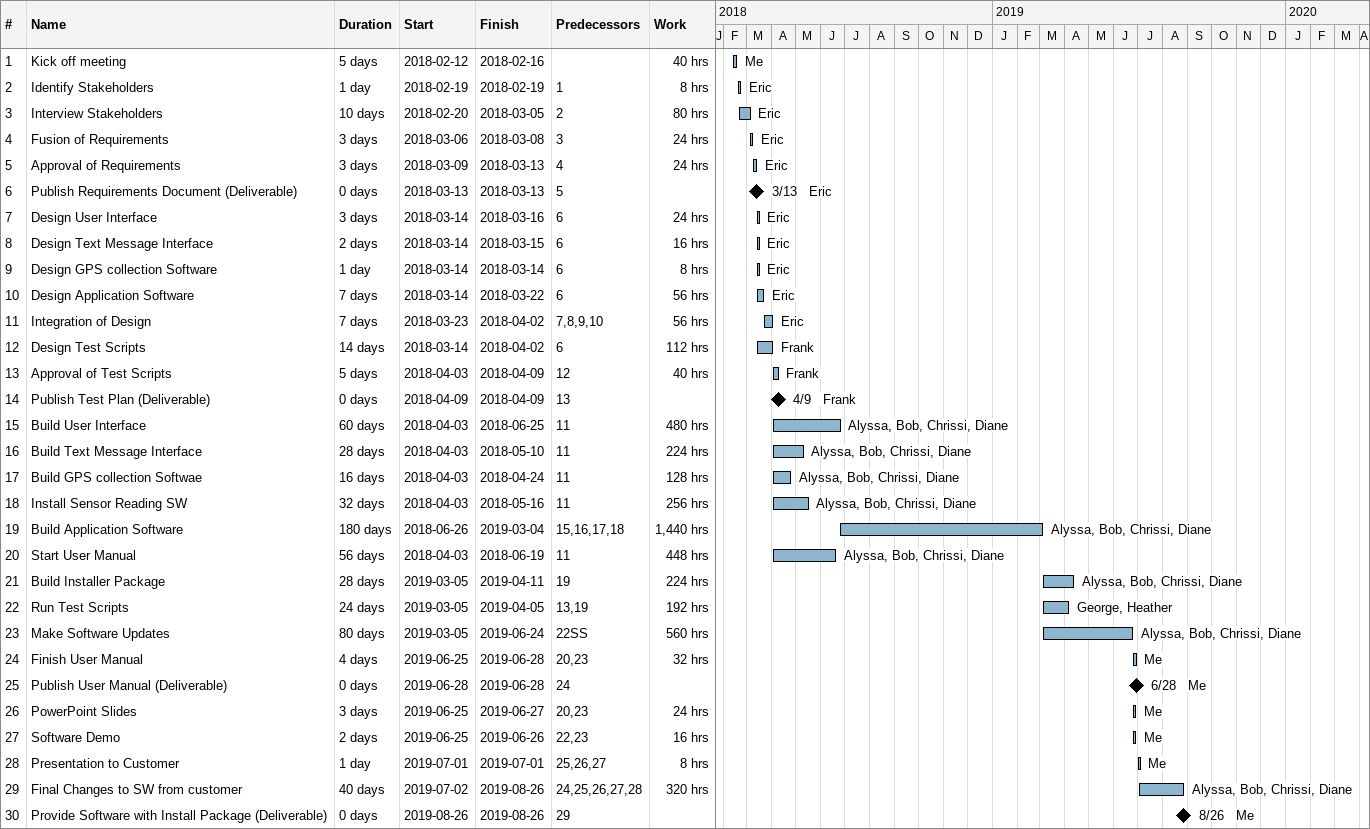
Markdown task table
| ID | Task | Duration | Start | Finish | Predecessors | Resources | Work (h) |
|---|---|---|---|---|---|---|---|
| 1 | Kick off meeting | 5d | 2018-02-12 | 2018-02-16 |  | Me | 40 |
| 2 | Identify Stakeholders | 1d | 2018-02-19 | 2018-02-19 | 1 | Eric | 8 |
| 3 | Interview Stakeholders | 10d | 2018-02-20 | 2018-03-05 | 2 | Eric | 80 |
| 4 | Fusion of Requirements | 3d | 2018-03-06 | 2018-03-08 | 3 | Eric | 24 |
| 5 | Approval of Requirements | 3d | 2018-03-09 | 2018-03-13 | 4 | Eric | 24 |
| 6 | Publish Requirements Document (Deliverable) | 0d | 2018-03-13 | 2018-03-13 | 5 | Eric |  |
| 7 | Design User Interface | 3d | 2018-03-14 | 2018-03-16 | 6 | Eric | 24 |
| 8 | Design Text Message Interface | 2d | 2018-03-14 | 2018-03-15 | 6 | Eric | 16 |
| 9 | Design GPS collection Software | 1d | 2018-03-14 | 2018-03-14 | 6 | Eric | 8 |
| 10 | Design Application Software | 7d | 2018-03-14 | 2018-03-22 | 6 | Eric | 56 |
| 11 | Integration of Design | 7d | 2018-03-23 | 2018-04-02 | 7, 8, 9, 10 | Eric | 56 |
| 12 | Design Test Scripts | 14d | 2018-03-14 | 2018-04-02 | 6 | Frank | 112 |
| 13 | Approval of Test Scripts | 5d | 2018-04-03 | 2018-04-09 | 12 | Frank | 40 |
| 14 | Publish Test Plan (Deliverable) | 0d | 2018-04-09 | 2018-04-09 | 13 | Frank |  |
| 15 | Build User Interface | 60d | 2018-04-03 | 2018-06-25 | 11 | Alyssa, Bob, Chrissi, Diane | 480 |
| 16 | Build Text Message Interface | 28d | 2018-04-03 | 2018-05-10 | 11 | Alyssa, Bob, Chrissi, Diane | 224 |
| 17 | Build GPS collection Softwae | 16d | 2018-04-03 | 2018-04-24 | 11 | Alyssa, Bob, Chrissi, Diane | 128 |
| 18 | Install Sensor Reading SW | 32d | 2018-04-03 | 2018-05-16 | 11 | Alyssa, Bob, Chrissi, Diane | 256 |
| 19 | Build Application Software | 180d | 2018-06-26 | 2019-03-04 | 15, 16, 17, 18 | Alyssa, Bob, Chrissi, Diane | 1440 |
| 20 | Start User Manual | 56d | 2018-04-03 | 2018-06-19 | 11 | Alyssa, Bob, Chrissi, Diane | 448 |
| 21 | Build Installer Package | 28d | 2019-03-05 | 2019-04-11 | 19 | Alyssa, Bob, Chrissi, Diane | 224 |
| 22 | Run Test Scripts | 24d | 2019-03-05 | 2019-04-05 | 13, 19 | George, Heather | 192 |
| 23 | Make Software Updates | 80d | 2019-03-05 | 2019-06-24 | 22SS | Alyssa, Bob, Chrissi, Diane | 560 |
| 24 | Finish User Manual | 4d | 2019-06-25 | 2019-06-28 | 20, 23 | Me | 32 |
| 25 | Publish User Manual (Deliverable) | 0d | 2019-06-28 | 2019-06-28 | 24 | Me |  |
| 26 | PowerPoint Slides | 3d | 2019-06-25 | 2019-06-27 | 20, 23 | Me | 24 |
| 27 | Software Demo | 2d | 2019-06-25 | 2019-06-26 | 22, 23 | Me | 16 |
| 28 | Presentation to Customer | 1d | 2019-07-01 | 2019-07-01 | 25, 26, 27 | Me | 8 |
| 29 | Final Changes to SW from customer | 40d | 2019-07-02 | 2019-08-26 | 24, 25, 26, 27, 28 | Alyssa, Bob, Chrissi, Diane | 320 |
| 30 | Provide Software with Install Package (Deliverable) | 0d | 2019-08-26 | 2019-08-26 | 29 | Me |  |
